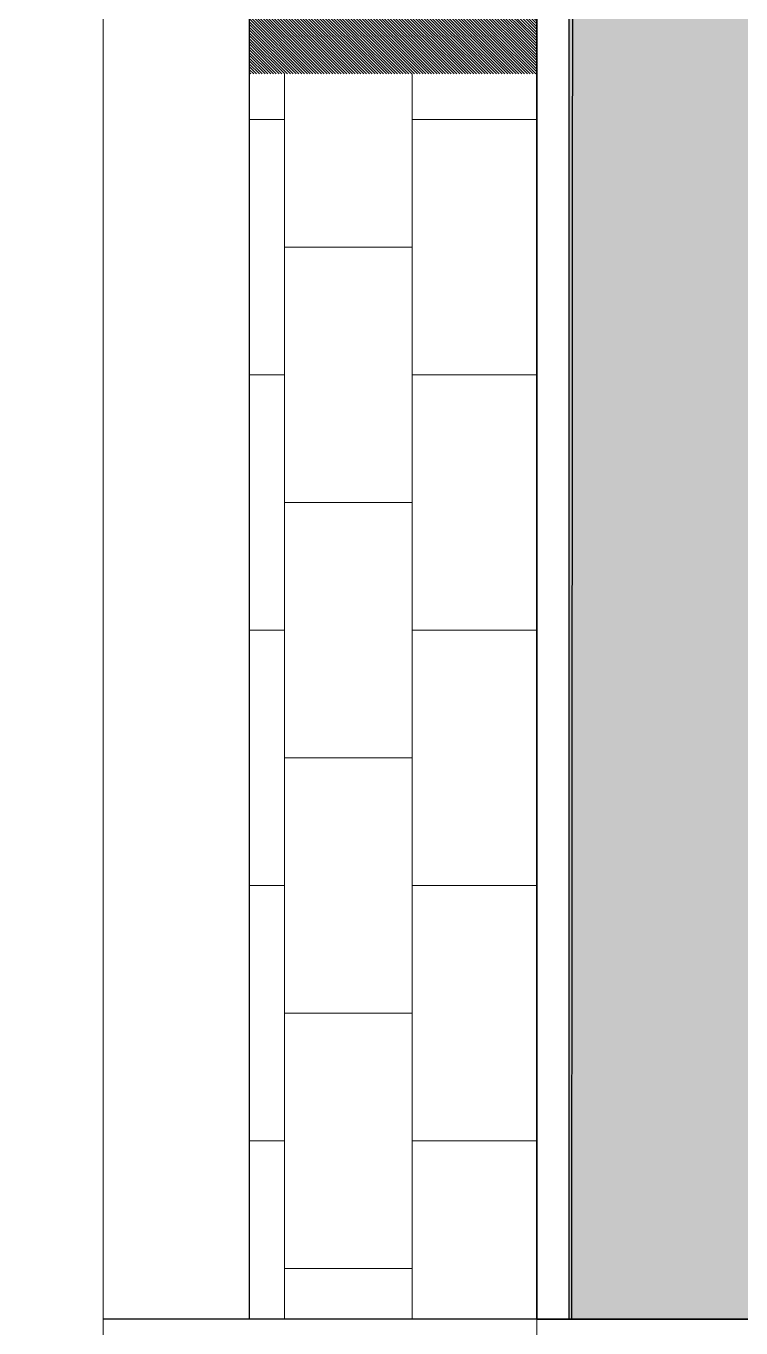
# Model space of a CAD drawing. Header units: millimetres. Extents: x 56222 to 3066687, y -650199 to -121287.
# Drawn here: x 140271.55 to 140293.95, y -185730.05 to -185689.25 of the extents above; entities that cross this region are included whole.
import ezdxf

# ---------------------------------------------------------------- set-up
doc = ezdxf.new("R2010")
doc.units = ezdxf.units.MM
doc.header["$MEASUREMENT"] = 0
doc.linetypes.add('DASHED', pattern=[0.75, 0.5, -0.25])
for name, color, linetype, lineweight in [('A8_FURNITURE', 32, 'Continuous', 30), ('dim05', 1, 'Continuous', 13), ('ELEVATION', 250, 'Continuous', 9), ('Elevation 4.5', 206, 'Continuous', 5), ('FURNITURE', 32, 'Continuous', 9), ('furniture dimensions', 1, 'DASHED', 0), ('NAME PLATE', 7, 'Continuous', 25), ('wall', 7, 'Continuous', 30)]:
    doc.layers.add(name, color=color, linetype=linetype, lineweight=lineweight)

msp = doc.modelspace()

# ---------------------------------------------------------------- hatches: boundary and pattern name
at = {"layer": 'dim05', "lineweight": 0, "true_color": 0xa47149, "transparency": 33554630}
h = msp.add_hatch(color=35, dxfattribs=at)
h.dxf.hatch_style = 1
h.paths.add_polyline_path([(140334.5350516986, -185637.8187954241), (140288.5429608864, -185637.8187954241), (140288.5506102971, -185729.7781201979), (140334.5427011093, -185729.7781201979), (140334.5414618115, -185714.8795877092), (140328.5427011093, -185714.8795877092), (140328.5427011093, -185717.7781201979, -0.4142135623730951), (140325.5427011093, -185720.7781201979), (140297.5451477507, -185720.7781201979, -0.4142135623730951), (140294.5451477507, -185717.7781201979), (140294.5451477507, -185648.7840202428, -0.4142135623730951), (140297.5451477507, -185645.7840202428), (140325.5427011093, -185645.7840202428, -0.4142135623730951), (140328.5427011093, -185648.7840202428), (140328.5427011093, -185675.679722592), (140334.5382010669, -185675.679722592)])
at = {"layer": 'NAME PLATE', "lineweight": 0, "true_color": 0xc08768, "transparency": 33554687}
h = msp.add_hatch(dxfattribs=at)
h.set_pattern_fill('AR-B816', color=23, scale=0.5, angle=90)
h.set_pattern_definition([(90, (-7284.360035460413, -5928.187358605617), (-4, 2.449293598294706e-16), []), (180, (-7284.360035460413, -5928.187358605617), (-4, -3.999999999999999), [4, -4])])
h.paths.add_polyline_path([(140335.5506102973, -185605.7781201979), (140278.5506102971, -185605.7781201979), (140278.5506102971, -185675.5826055923), (140287.5461506719, -185675.5826055923), (140287.5429575393, -185636.7781201979), (140335.5506102973, -185636.7781201979)])
h.paths.add_polyline_path([(140287.5473989159, -185690.7518678944), (140278.5506102971, -185690.7518678944), (140278.5506102971, -185729.7781201979), (140287.5506102971, -185729.7781201979)])
at = {"layer": 'NAME PLATE', "lineweight": 0, "transparency": 33554687}
h = msp.add_hatch(dxfattribs=at)
h.set_pattern_fill('ANSI31', color=8, scale=0.5, angle=90)
h.set_pattern_definition([(135, (-7284.360035460413, -5928.187358605617), (-0.04419417382415922, -0.04419417382415922), [])])
h.paths.add_polyline_path([(140287.5461506719, -185675.5826055923), (140278.5506102971, -185675.5826055923), (140278.5506102971, -185690.7518678944), (140287.5473989159, -185690.7518678944)])

# ---------------------------------------------------------------- linework, layer by layer
at = {"layer": 'A8_FURNITURE', "linetype": 'ByBlock', "transparency": 33554687}
msp.add_lwpolyline([(140334.7089479165, -185729.8099277256), (140288.6506102972, -185729.7744957827), (140288.7157478064, -185637.7586337417)], dxfattribs=at)
at = {"layer": 'ELEVATION', "color": 18, "true_color": 0x000000, "transparency": 33554687}
msp.add_line((140287.5506102971, -185759.7781201979), (140287.5506102971, -185636.7781201979), dxfattribs=at)
at = {"layer": 'Elevation 4.5', "color": 18, "lineweight": 30, "true_color": 0x000000, "transparency": 33554687}
msp.add_lwpolyline([(140335.5350516986, -185636.8187954241), (140287.5429608864, -185636.8187954241), (140287.5506102971, -185729.7781201979), (140335.5427011093, -185729.7781201979)], close=True, dxfattribs=at)
at = {"layer": 'FURNITURE', "color": 18, "lineweight": 30, "true_color": 0x000000, "transparency": 33554687}
for points in [[(140287.5506102971, -185636.7781201979), (140287.5506102971, -185729.7781201979), (140278.5506102971, -185729.7781201979), (140278.5506102971, -185605.7781201979), (140287.5506102971, -185605.7781201979)], [(140287.5506102971, -185605.778120198), (140446.5506102972, -185605.778120198), (140446.5506102972, -185747.7781201979), (140434.5506102972, -185747.7781201979), (140434.5506102972, -185741.7781201979), (140422.5506102972, -185741.7781201979), (140422.5506102972, -185735.7781201979), (140410.5506102972, -185735.7781201979), (140410.5506102972, -185729.7781201979), (140287.5506102971, -185729.7781201979), (140287.5506102971, -185636.7781201979)], [(140273.9641362742, -185759.7781201979), (140465.0959361302, -185759.7781201979), (140465.0959361302, -185753.7781201979), (140446.5506102972, -185753.7781201979), (140446.5506102972, -185747.7781201979), (140434.5506102972, -185747.7781201979), (140434.5506102972, -185741.7781201979), (140422.5506102972, -185741.7781201979), (140422.5506102972, -185735.7781201979), (140410.5506102972, -185735.7781201979), (140410.5506102972, -185729.7781201979), (140287.5506102971, -185729.7781201979), (140287.5506102971, -185729.7781201979), (140273.9641362742, -185729.7781201979)]]:
    msp.add_lwpolyline(points, dxfattribs=at)
at = {"layer": 'FURNITURE', "lineweight": 30, "transparency": 33554687}
msp.add_lwpolyline([(140334.5427011093, -185729.7781201979), (140334.5350516986, -185637.8187954241), (140288.5429608864, -185637.8187954241), (140288.5506102971, -185729.7781201979)], dxfattribs=at)
at = {"layer": 'furniture dimensions', "color": 251, "linetype": 'Continuous', "lineweight": 0, "true_color": 0x636466, "transparency": 33554687, "elevation": 0.005341385572617833}
msp.add_lwpolyline([(140273.9641362742, -185571.7921396866), (140273.9641362742, -185671.1041193242), (140271.5502318293, -185672.5778770544), (140275.8010075902, -185672.8436954285), (140273.9641362742, -185674.2056877348), (140273.9641362742, -185773.5578279874)], dxfattribs=at)
at = {"layer": 'wall', "transparency": 33554687}
msp.add_lwpolyline([(140287.5506102971, -185636.7781201979), (140335.5506102973, -185636.7781201979), (140335.5506102973, -185729.7781201979), (140287.5506102971, -185729.7781201979)], close=True, dxfattribs=at)

doc.saveas('drawing.dxf')
